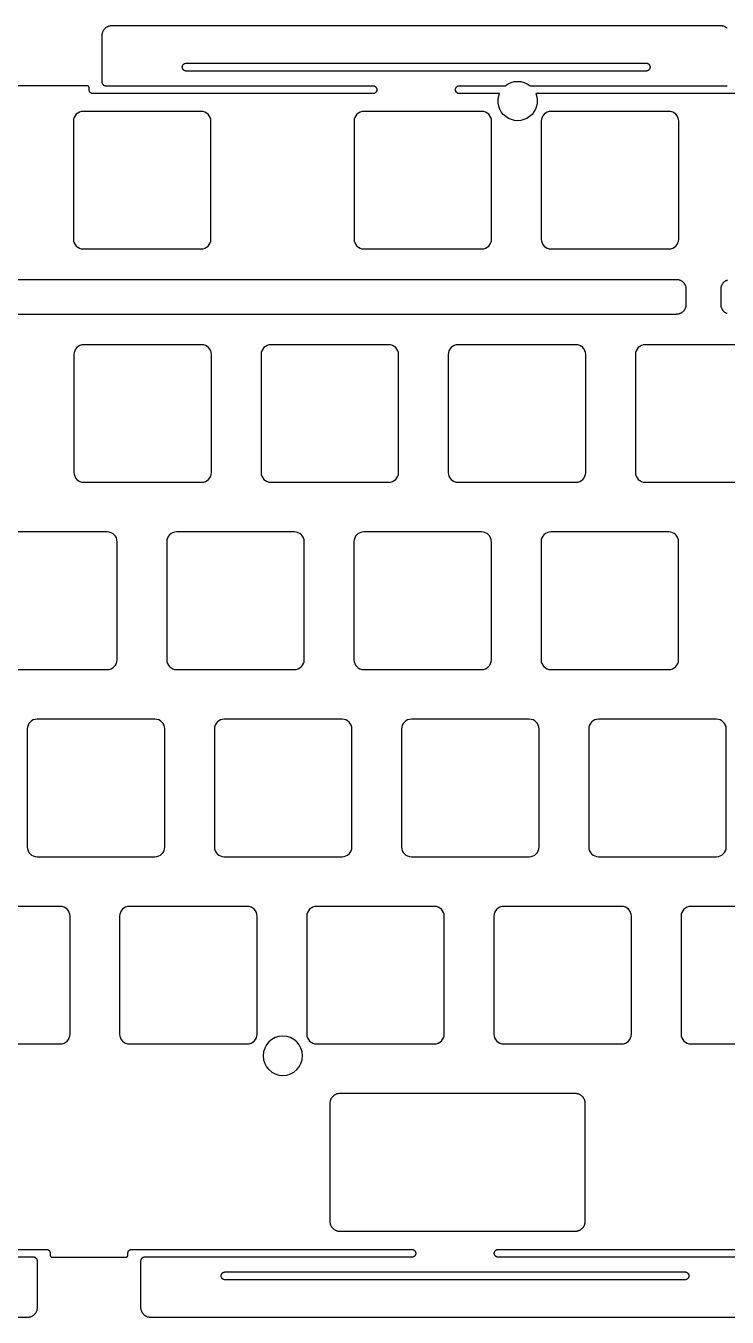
# Model space of a CAD drawing. Header units: millimetres. Extents: x -174 to 174, y 34 to 165.
# Drawn here: x -80.9 to -9.5, y 33.6 to 165.1 of the extents above; entities that cross this region are included whole.
import ezdxf

# ---------------------------------------------------------------- set-up
doc = ezdxf.new("R2010")
doc.units = ezdxf.units.MM
doc.layers.add('Object$Setting', color=195, linetype='Continuous', true_color=0x70299c)
doc.layers.add('User$User 01', color=20, linetype='Continuous', true_color=0xea3627)

msp = doc.modelspace()

# ---------------------------------------------------------------- linework, layer by layer
at = {"layer": 'Object$Setting'}
for centre, start, end in [((-75.1, 155.35, 3), 90, 180), ((-63.1, 155.35, 3), 0, 90), ((-46.52, 155.35, 3), 90, 180), ((-34.52, 155.35, 3), 0, 90), ((-27.47, 155.35, 3), 90, 180), ((-15.47, 155.35, 3), 0, 90), ((-75.1, 143.35, 3), 180, 270), ((-63.1, 143.35, 3), 270, 360), ((-46.52, 143.35, 3), 180, 270), ((-34.52, 143.35, 3), 270, 360), ((-27.47, 143.35, 3), 180, 270), ((-15.47, 143.35, 3), 270, 360), ((-75.04, 131.6, 3), 90, 180), ((-63.04, 131.6, 3), 0, 90), ((-55.99, 131.6, 3), 90, 180), ((-43.99, 131.6, 3), 0, 90), ((-36.94, 131.6, 3), 90, 180), ((-24.94, 131.6, 3), 0, 90), ((-17.89, 131.6, 3), 90, 180), ((-75.04, 119.6, 3), 180, 270), ((-63.04, 119.6, 3), 270, 360), ((-55.99, 119.6, 3), 180, 270), ((-43.99, 119.6, 3), 270, 360), ((-36.94, 119.6, 3), 180, 270), ((-24.94, 119.6, 3), 270, 360), ((-17.89, 119.6, 3), 180, 270), ((-72.64, 112.55, 3), 0, 90), ((-65.59, 112.55, 3), 90, 180), ((-53.59, 112.55, 3), 0, 90), ((-46.54, 112.55, 3), 90, 180), ((-34.54, 112.55, 3), 0, 90), ((-27.49, 112.55, 3), 90, 180), ((-15.49, 112.55, 3), 0, 90), ((-72.64, 100.55, 3), 270, 360), ((-65.59, 100.55, 3), 180, 270), ((-53.59, 100.55, 3), 270, 360), ((-46.54, 100.55, 3), 180, 270), ((-34.54, 100.55, 3), 270, 360), ((-27.49, 100.55, 3), 180, 270), ((-15.49, 100.55, 3), 270, 360), ((-79.79, 93.5, 3), 90, 180), ((-67.79, 93.5, 3), 0, 90), ((-60.74, 93.5, 3), 90, 180), ((-48.74, 93.5, 3), 0, 90), ((-41.69, 93.5, 3), 90, 180), ((-29.69, 93.5, 3), 0, 90), ((-22.64, 93.5, 3), 90, 180), ((-10.64, 93.5, 3), 0, 90), ((-79.79, 81.5, 3), 180, 270), ((-67.79, 81.5, 3), 270, 360), ((-60.74, 81.5, 3), 180, 270), ((-48.74, 81.5, 3), 270, 360), ((-41.69, 81.5, 3), 180, 270), ((-29.69, 81.5, 3), 270, 360), ((-22.64, 81.5, 3), 180, 270), ((-10.64, 81.5, 3), 270, 360), ((-77.44, 74.45, 3), 0, 90), ((-70.39, 74.45, 3), 90, 180), ((-58.39, 74.45, 3), 0, 90), ((-51.34, 74.45, 3), 90, 180), ((-39.34, 74.45, 3), 0, 90), ((-32.29, 74.45, 3), 90, 180), ((-20.29, 74.45, 3), 0, 90), ((-13.24, 74.45, 3), 90, 180), ((-77.44, 62.45, 3), 270, 360), ((-70.39, 62.45, 3), 180, 270), ((-58.39, 62.45, 3), 270, 360), ((-51.34, 62.45, 3), 180, 270), ((-39.34, 62.45, 3), 270, 360), ((-32.29, 62.45, 3), 180, 270), ((-20.29, 62.45, 3), 270, 360), ((-13.24, 62.45, 3), 180, 270)]:
    msp.add_arc(centre, 1, start, end, dxfattribs=at)
for points in [[(-76.1, 155.35, 3), (-76.1, 149.35, 3), (-76.1, 143.35, 3)], [(-63.1, 156.35, 3), (-69.1, 156.35, 3), (-75.1, 156.35, 3)], [(-62.1, 143.35, 3), (-62.1, 149.35, 3), (-62.1, 155.35, 3)], [(-47.52, 155.35, 3), (-47.52, 149.35, 3), (-47.52, 143.35, 3)], [(-34.52, 156.35, 3), (-40.52, 156.35, 3), (-46.52, 156.35, 3)], [(-33.52, 143.35, 3), (-33.52, 149.35, 3), (-33.52, 155.35, 3)], [(-28.47, 155.35, 3), (-28.47, 149.35, 3), (-28.47, 143.35, 3)], [(-15.47, 156.35, 3), (-21.47, 156.35, 3), (-27.47, 156.35, 3)], [(-14.47, 143.35, 3), (-14.47, 149.35, 3), (-14.47, 155.35, 3)], [(-75.1, 142.35, 3), (-69.1, 142.35, 3), (-63.1, 142.35, 3)], [(-46.52, 142.35, 3), (-40.52, 142.35, 3), (-34.52, 142.35, 3)], [(-27.47, 142.35, 3), (-21.47, 142.35, 3), (-15.47, 142.35, 3)], [(-76.04, 131.6, 3), (-76.04, 125.6, 3), (-76.04, 119.6, 3)], [(-63.04, 132.6, 3), (-69.04, 132.6, 3), (-75.04, 132.6, 3)], [(-62.04, 119.6, 3), (-62.04, 125.6, 3), (-62.04, 131.6, 3)], [(-56.99, 131.6, 3), (-56.99, 125.6, 3), (-56.99, 119.6, 3)], [(-43.99, 132.6, 3), (-49.99, 132.6, 3), (-55.99, 132.6, 3)], [(-42.99, 119.6, 3), (-42.99, 125.6, 3), (-42.99, 131.6, 3)], [(-37.94, 131.6, 3), (-37.94, 125.6, 3), (-37.94, 119.6, 3)], [(-24.94, 132.6, 3), (-30.94, 132.6, 3), (-36.94, 132.6, 3)], [(-23.94, 119.6, 3), (-23.94, 125.6, 3), (-23.94, 131.6, 3)], [(-18.89, 131.6, 3), (-18.89, 125.6, 3), (-18.89, 119.6, 3)], [(-5.89, 132.6, 3), (-11.89, 132.6, 3), (-17.89, 132.6, 3)], [(-75.04, 118.6, 3), (-69.04, 118.6, 3), (-63.04, 118.6, 3)], [(-55.99, 118.6, 3), (-49.99, 118.6, 3), (-43.99, 118.6, 3)], [(-36.94, 118.6, 3), (-30.94, 118.6, 3), (-24.94, 118.6, 3)], [(-17.89, 118.6, 3), (-11.89, 118.6, 3), (-5.89, 118.6, 3)], [(-72.64, 113.55, 3), (-78.64, 113.55, 3), (-84.64, 113.55, 3)], [(-53.59, 113.55, 3), (-59.59, 113.55, 3), (-65.59, 113.55, 3)], [(-34.54, 113.55, 3), (-40.54, 113.55, 3), (-46.54, 113.55, 3)], [(-15.49, 113.55, 3), (-21.49, 113.55, 3), (-27.49, 113.55, 3)], [(-71.64, 100.55, 3), (-71.64, 106.55, 3), (-71.64, 112.55, 3)], [(-66.59, 112.55, 3), (-66.59, 106.55, 3), (-66.59, 100.55, 3)], [(-52.59, 100.55, 3), (-52.59, 106.55, 3), (-52.59, 112.55, 3)], [(-47.54, 112.55, 3), (-47.54, 106.55, 3), (-47.54, 100.55, 3)], [(-33.54, 100.55, 3), (-33.54, 106.55, 3), (-33.54, 112.55, 3)], [(-28.49, 112.55, 3), (-28.49, 106.55, 3), (-28.49, 100.55, 3)], [(-14.49, 100.55, 3), (-14.49, 106.55, 3), (-14.49, 112.55, 3)], [(-84.64, 99.55, 3), (-78.64, 99.55, 3), (-72.64, 99.55, 3)], [(-65.59, 99.55, 3), (-59.59, 99.55, 3), (-53.59, 99.55, 3)], [(-46.54, 99.55, 3), (-40.54, 99.55, 3), (-34.54, 99.55, 3)], [(-27.49, 99.55, 3), (-21.49, 99.55, 3), (-15.49, 99.55, 3)], [(-80.79, 93.5, 3), (-80.79, 87.5, 3), (-80.79, 81.5, 3)], [(-67.79, 94.5, 3), (-73.79, 94.5, 3), (-79.79, 94.5, 3)], [(-66.79, 81.5, 3), (-66.79, 87.5, 3), (-66.79, 93.5, 3)], [(-61.74, 93.5, 3), (-61.74, 87.5, 3), (-61.74, 81.5, 3)], [(-48.74, 94.5, 3), (-54.74, 94.5, 3), (-60.74, 94.5, 3)], [(-47.74, 81.5, 3), (-47.74, 87.5, 3), (-47.74, 93.5, 3)], [(-42.69, 93.5, 3), (-42.69, 87.5, 3), (-42.69, 81.5, 3)], [(-29.69, 94.5, 3), (-35.69, 94.5, 3), (-41.69, 94.5, 3)], [(-28.69, 81.5, 3), (-28.69, 87.5, 3), (-28.69, 93.5, 3)], [(-23.64, 93.5, 3), (-23.64, 87.5, 3), (-23.64, 81.5, 3)], [(-10.64, 94.5, 3), (-16.64, 94.5, 3), (-22.64, 94.5, 3)], [(-9.64, 81.5, 3), (-9.64, 87.5, 3), (-9.64, 93.5, 3)], [(-79.79, 80.5, 3), (-73.79, 80.5, 3), (-67.79, 80.5, 3)], [(-60.74, 80.5, 3), (-54.74, 80.5, 3), (-48.74, 80.5, 3)], [(-41.69, 80.5, 3), (-35.69, 80.5, 3), (-29.69, 80.5, 3)], [(-22.64, 80.5, 3), (-16.64, 80.5, 3), (-10.64, 80.5, 3)], [(-77.44, 75.45, 3), (-83.44, 75.45, 3), (-89.44, 75.45, 3)], [(-58.39, 75.45, 3), (-64.39, 75.45, 3), (-70.39, 75.45, 3)], [(-39.34, 75.45, 3), (-45.34, 75.45, 3), (-51.34, 75.45, 3)], [(-20.29, 75.45, 3), (-26.29, 75.45, 3), (-32.29, 75.45, 3)], [(-1.24, 75.45, 3), (-7.24, 75.45, 3), (-13.24, 75.45, 3)], [(-76.44, 62.45, 3), (-76.44, 68.45, 3), (-76.44, 74.45, 3)], [(-71.39, 74.45, 3), (-71.39, 68.45, 3), (-71.39, 62.45, 3)], [(-57.39, 62.45, 3), (-57.39, 68.45, 3), (-57.39, 74.45, 3)], [(-52.34, 74.45, 3), (-52.34, 68.45, 3), (-52.34, 62.45, 3)], [(-38.34, 62.45, 3), (-38.34, 68.45, 3), (-38.34, 74.45, 3)], [(-33.29, 74.45, 3), (-33.29, 68.45, 3), (-33.29, 62.45, 3)], [(-19.29, 62.45, 3), (-19.29, 68.45, 3), (-19.29, 74.45, 3)], [(-14.24, 74.45, 3), (-14.24, 68.45, 3), (-14.24, 62.45, 3)], [(-89.44, 61.45, 3), (-83.44, 61.45, 3), (-77.44, 61.45, 3)], [(-70.39, 61.45, 3), (-64.39, 61.45, 3), (-58.39, 61.45, 3)], [(-51.34, 61.45, 3), (-45.34, 61.45, 3), (-39.34, 61.45, 3)], [(-32.29, 61.45, 3), (-26.29, 61.45, 3), (-20.29, 61.45, 3)], [(-13.24, 61.45, 3), (-7.24, 61.45, 3), (-1.24, 61.45, 3)], [(-49.99, 55.4, 3), (-49.99, 49.4, 3), (-49.99, 43.4, 3)], [(-24.99, 56.4, 3), (-36.99, 56.4, 3), (-48.99, 56.4, 3)], [(-23.99, 43.4, 3), (-23.99, 49.4, 3), (-23.99, 55.4, 3)], [(-48.99, 42.4, 3), (-36.99, 42.4, 3), (-24.99, 42.4, 3)]]:
    msp.add_open_spline(points, degree=2, dxfattribs=at)
for points in [[(-48.99, 56.4, 3), (-49.99, 56.4, 3), (-49.99, 55.4, 3)], [(-23.99, 55.4, 3), (-23.99, 56.4, 3), (-24.99, 56.4, 3)], [(-49.99, 43.4, 3), (-49.99, 42.4, 3), (-48.99, 42.4, 3)], [(-24.99, 42.4, 3), (-23.99, 42.4, 3), (-23.99, 43.4, 3)]]:
    msp.add_rational_spline(points, [1, 0.707106781187, 1], degree=2, dxfattribs=at)
at = {"layer": 'User$User 01'}
for points in [[(-9.53, 164.79, 0), (-9.57, 164.83, 0), (-9.61, 164.86, 0), (-9.65, 164.89, 0), (-9.7, 164.91, 0), (-9.74, 164.94, 0), (-9.79, 164.96, 0), (-9.83, 164.98, 0), (-9.88, 165, 0), (-9.92, 165.01, 0), (-9.97, 165.02, 0), (-10.02, 165.03, 0), (-10.06, 165.04, 0), (-10.11, 165.05, 0), (-10.16, 165.05, 0), (-10.2, 165.05, 3), (-72.2, 165.05, 3), (-72.24, 165.05, 0), (-72.29, 165.05, 0), (-72.34, 165.04, 0), (-72.38, 165.03, 0), (-72.43, 165.02, 0), (-72.48, 165.01, 0), (-72.52, 165, 0), (-72.57, 164.98, 0), (-72.61, 164.96, 0), (-72.66, 164.94, 0), (-72.7, 164.91, 0), (-72.75, 164.89, 0), (-72.79, 164.86, 0), (-72.83, 164.83, 0), (-72.87, 164.79, 0), (-72.91, 164.76, 0), (-72.94, 164.72, 0), (-72.98, 164.68, 0), (-73.01, 164.64, 0), (-73.04, 164.6, 0), (-73.06, 164.55, 0), (-73.09, 164.51, 0), (-73.11, 164.46, 0), (-73.13, 164.42, 0), (-73.15, 164.37, 0), (-73.16, 164.33, 0), (-73.17, 164.28, 0), (-73.18, 164.23, 0), (-73.19, 164.19, 0), (-73.2, 164.14, 0), (-73.2, 164.1, 0), (-73.2, 164.05, 3), (-73.2, 159.35, 3), (-73.2, 159.31, 0), (-73.19, 159.28, 0), (-73.18, 159.24, 0), (-73.17, 159.2, 0), (-73.16, 159.18, 0), (-73.16, 159.17, 0), (-73.15, 159.15, 0), (-73.13, 159.13, 0), (-73.12, 159.11, 0), (-73.11, 159.1, 0), (-73.1, 159.08, 0), (-73.08, 159.07, 0), (-73.07, 159.05, 0), (-73.05, 159.04, 0), (-73.04, 159.03, 0), (-73.02, 159.02, 0), (-73, 159, 0), (-72.98, 158.99, 0), (-72.97, 158.99, 0), (-72.95, 158.98, 0), (-72.91, 158.97, 0), (-72.87, 158.96, 0), (-72.84, 158.95, 0), (-72.8, 158.95, 3), (-45.6, 158.95, 3), (-45.57, 158.95, 0), (-45.55, 158.95, 0), (-45.52, 158.94, 0), (-45.5, 158.94, 0), (-45.47, 158.93, 0), (-45.45, 158.92, 0), (-45.42, 158.91, 0), (-45.4, 158.9, 0), (-45.38, 158.88, 0), (-45.36, 158.87, 0), (-45.33, 158.85, 0), (-45.32, 158.83, 0), (-45.3, 158.81, 0), (-45.28, 158.79, 0), (-45.27, 158.77, 0), (-45.25, 158.75, 0), (-45.24, 158.73, 0), (-45.23, 158.7, 0), (-45.22, 158.68, 0), (-45.21, 158.66, 0), (-45.21, 158.63, 0), (-45.2, 158.6, 0), (-45.2, 158.58, 0), (-45.2, 158.55, 0), (-45.2, 158.52, 0), (-45.2, 158.5, 0), (-45.21, 158.47, 0), (-45.21, 158.44, 0), (-45.22, 158.42, 0), (-45.23, 158.4, 0), (-45.24, 158.37, 0), (-45.25, 158.35, 0), (-45.27, 158.33, 0), (-45.28, 158.31, 0), (-45.3, 158.29, 0), (-45.32, 158.27, 0), (-45.33, 158.25, 0), (-45.36, 158.23, 0), (-45.38, 158.22, 0), (-45.4, 158.2, 0), (-45.42, 158.19, 0), (-45.45, 158.18, 0), (-45.47, 158.17, 0), (-45.5, 158.16, 0), (-45.52, 158.16, 0), (-45.55, 158.15, 0), (-45.57, 158.15, 0), (-45.6, 158.15, 3), (-74.1, 158.15, 3), (-74.14, 158.15, 0), (-74.17, 158.16, 0), (-74.21, 158.17, 0), (-74.25, 158.18, 0), (-74.27, 158.19, 0), (-74.28, 158.19, 0), (-74.3, 158.2, 0), (-74.32, 158.22, 0), (-74.34, 158.23, 0), (-74.35, 158.24, 0), (-74.37, 158.25, 0), (-74.38, 158.27, 0), (-74.4, 158.28, 0), (-74.41, 158.3, 0), (-74.42, 158.31, 0), (-74.43, 158.33, 0), (-74.45, 158.35, 0), (-74.46, 158.37, 0), (-74.46, 158.38, 0), (-74.47, 158.4, 0), (-74.48, 158.44, 0), (-74.49, 158.48, 0), (-74.5, 158.51, 0), (-74.5, 158.55, 3), (-74.5, 158.75, 3), (-74.5, 158.77, 0), (-74.5, 158.79, 0), (-74.51, 158.81, 0), (-74.51, 158.82, 0), (-74.52, 158.84, 0), (-74.53, 158.86, 0), (-74.54, 158.88, 0), (-74.56, 158.89, 0), (-74.57, 158.91, 0), (-74.59, 158.92, 0), (-74.61, 158.93, 0), (-74.63, 158.94, 0), (-74.65, 158.94, 0), (-74.66, 158.95, 0), (-74.68, 158.95, 0), (-74.7, 158.95, 3), (-90.1, 158.95, 3)], [(-32.73, 158.15, 3), (-36.8, 158.15, 3), (-36.84, 158.15, 0), (-36.87, 158.16, 0), (-36.91, 158.17, 0), (-36.95, 158.18, 0), (-36.97, 158.19, 0), (-36.98, 158.19, 0), (-37, 158.2, 0), (-37.02, 158.22, 0), (-37.04, 158.23, 0), (-37.05, 158.24, 0), (-37.07, 158.25, 0), (-37.08, 158.27, 0), (-37.1, 158.28, 0), (-37.11, 158.3, 0), (-37.12, 158.31, 0), (-37.14, 158.33, 0), (-37.15, 158.35, 0), (-37.16, 158.37, 0), (-37.16, 158.38, 0), (-37.17, 158.4, 0), (-37.19, 158.44, 0), (-37.19, 158.48, 0), (-37.2, 158.51, 0), (-37.2, 158.55, 0), (-37.2, 158.59, 0), (-37.19, 158.62, 0), (-37.19, 158.66, 0), (-37.17, 158.7, 0), (-37.16, 158.72, 0), (-37.16, 158.73, 0), (-37.15, 158.75, 0), (-37.14, 158.77, 0), (-37.12, 158.79, 0), (-37.11, 158.8, 0), (-37.1, 158.82, 0), (-37.08, 158.83, 0), (-37.07, 158.85, 0), (-37.05, 158.86, 0), (-37.04, 158.87, 0), (-37.02, 158.88, 0), (-37, 158.9, 0), (-36.98, 158.91, 0), (-36.97, 158.91, 0), (-36.95, 158.92, 0), (-36.91, 158.93, 0), (-36.87, 158.94, 0), (-36.84, 158.95, 0), (-36.8, 158.95, 3), (-32.14, 158.95, 3)], [(-29.61, 158.95, 3), (-9.6, 158.95, 3), (-9.56, 158.95, 0), (-9.53, 158.96, 0)], [(-8.3, 158.15, 3), (-29.02, 158.15, 3)], [(-170.17, 135.72, 3), (-14.7, 135.72, 3), (-14.66, 135.73, 0), (-14.61, 135.73, 0), (-14.56, 135.73, 0), (-14.52, 135.74, 0), (-14.47, 135.75, 0), (-14.42, 135.76, 0), (-14.38, 135.78, 0), (-14.33, 135.8, 0), (-14.29, 135.81, 0), (-14.24, 135.84, 0), (-14.2, 135.86, 0), (-14.15, 135.89, 0), (-14.11, 135.92, 0), (-14.07, 135.95, 0), (-14.03, 135.98, 0), (-13.99, 136.02, 0), (-13.96, 136.06, 0), (-13.92, 136.09, 0), (-13.89, 136.14, 0), (-13.86, 136.18, 0), (-13.84, 136.22, 0), (-13.81, 136.27, 0), (-13.79, 136.31, 0), (-13.77, 136.36, 0), (-13.75, 136.4, 0), (-13.74, 136.45, 0), (-13.73, 136.5, 0), (-13.72, 136.54, 0), (-13.71, 136.59, 0), (-13.7, 136.64, 0), (-13.7, 136.68, 0), (-13.7, 136.72, 3), (-13.7, 138.22, 3), (-13.7, 138.27, 0), (-13.7, 138.32, 0), (-13.71, 138.37, 0), (-13.72, 138.42, 0), (-13.73, 138.47, 0), (-13.74, 138.51, 0), (-13.76, 138.56, 0), (-13.78, 138.61, 0), (-13.8, 138.65, 0), (-13.82, 138.7, 0), (-13.84, 138.74, 0), (-13.87, 138.78, 0), (-13.9, 138.82, 0), (-13.93, 138.86, 0), (-13.96, 138.9, 0), (-13.99, 138.93, 0), (-14.03, 138.97, 0), (-14.06, 139, 0), (-14.1, 139.03, 0), (-14.14, 139.06, 0), (-14.18, 139.08, 0), (-14.23, 139.11, 0), (-14.27, 139.13, 0), (-14.32, 139.15, 0), (-14.36, 139.17, 0), (-14.41, 139.18, 0), (-14.46, 139.2, 0), (-14.51, 139.21, 0), (-14.56, 139.21, 0), (-14.6, 139.22, 0), (-14.65, 139.22, 0), (-14.7, 139.22, 3), (-170.17, 139.22, 3)], [(-9.52, 139.17, 0), (-9.57, 139.15, 0), (-9.61, 139.14, 0), (-9.66, 139.11, 0), (-9.7, 139.09, 0), (-9.75, 139.06, 0), (-9.79, 139.03, 0), (-9.83, 139, 0), (-9.87, 138.97, 0), (-9.91, 138.93, 0), (-9.94, 138.89, 0), (-9.98, 138.86, 0), (-10.01, 138.81, 0), (-10.04, 138.77, 0), (-10.06, 138.73, 0), (-10.09, 138.68, 0), (-10.11, 138.64, 0), (-10.13, 138.59, 0), (-10.15, 138.55, 0), (-10.16, 138.5, 0), (-10.17, 138.45, 0), (-10.18, 138.41, 0), (-10.19, 138.36, 0), (-10.2, 138.31, 0), (-10.2, 138.27, 0), (-10.2, 138.22, 3), (-10.2, 136.72, 3), (-10.2, 136.68, 0), (-10.2, 136.63, 0), (-10.19, 136.58, 0), (-10.18, 136.53, 0), (-10.17, 136.48, 0), (-10.16, 136.44, 0), (-10.14, 136.39, 0), (-10.12, 136.34, 0), (-10.1, 136.3, 0), (-10.08, 136.25, 0), (-10.06, 136.21, 0), (-10.03, 136.17, 0), (-10, 136.13, 0), (-9.97, 136.09, 0), (-9.94, 136.05, 0), (-9.91, 136.02, 0), (-9.87, 135.98, 0), (-9.84, 135.95, 0), (-9.8, 135.92, 0), (-9.76, 135.89, 0), (-9.72, 135.87, 0), (-9.67, 135.84, 0), (-9.63, 135.82, 0), (-9.58, 135.8, 0), (-9.54, 135.78, 0)], [(-142.75, 33.65, 3), (-80.75, 33.65, 3), (-80.71, 33.65, 0), (-80.66, 33.65, 0), (-80.61, 33.66, 0), (-80.57, 33.67, 0), (-80.52, 33.68, 0), (-80.47, 33.69, 0), (-80.43, 33.7, 0), (-80.38, 33.72, 0), (-80.34, 33.74, 0), (-80.29, 33.76, 0), (-80.25, 33.79, 0), (-80.2, 33.81, 0), (-80.16, 33.84, 0), (-80.12, 33.87, 0), (-80.08, 33.91, 0), (-80.04, 33.94, 0), (-80.01, 33.98, 0), (-79.97, 34.02, 0), (-79.94, 34.06, 0), (-79.91, 34.1, 0), (-79.89, 34.15, 0), (-79.86, 34.19, 0), (-79.84, 34.24, 0), (-79.82, 34.28, 0), (-79.8, 34.33, 0), (-79.79, 34.37, 0), (-79.78, 34.42, 0), (-79.77, 34.47, 0), (-79.76, 34.51, 0), (-79.75, 34.56, 0), (-79.75, 34.6, 0), (-79.75, 34.65, 3), (-79.75, 39.35, 3), (-79.75, 39.39, 0), (-79.76, 39.42, 0), (-79.77, 39.46, 0), (-79.78, 39.5, 0), (-79.79, 39.52, 0), (-79.79, 39.53, 0), (-79.8, 39.55, 0), (-79.82, 39.57, 0), (-79.83, 39.59, 0), (-79.84, 39.6, 0), (-79.85, 39.62, 0), (-79.87, 39.63, 0), (-79.88, 39.65, 0), (-79.9, 39.66, 0), (-79.91, 39.67, 0), (-79.93, 39.68, 0), (-79.95, 39.7, 0), (-79.97, 39.71, 0), (-79.98, 39.71, 0), (-80, 39.72, 0), (-80.04, 39.73, 0), (-80.08, 39.74, 0), (-80.11, 39.75, 0), (-80.15, 39.75, 3), (-107.35, 39.75, 3)], [(-107.35, 40.55, 3), (-78.85, 40.55, 3), (-78.81, 40.55, 0), (-78.78, 40.54, 0), (-78.74, 40.53, 0), (-78.7, 40.52, 0), (-78.68, 40.51, 0), (-78.67, 40.51, 0), (-78.65, 40.5, 0), (-78.63, 40.48, 0), (-78.61, 40.47, 0), (-78.6, 40.46, 0), (-78.58, 40.45, 0), (-78.57, 40.43, 0), (-78.55, 40.42, 0), (-78.54, 40.4, 0), (-78.53, 40.39, 0), (-78.52, 40.37, 0), (-78.5, 40.35, 0), (-78.49, 40.33, 0), (-78.49, 40.32, 0), (-78.48, 40.3, 0), (-78.47, 40.26, 0), (-78.46, 40.22, 0), (-78.45, 40.19, 0), (-78.45, 40.15, 3), (-78.45, 39.95, 3), (-78.45, 39.93, 0), (-78.45, 39.91, 0), (-78.44, 39.89, 0), (-78.44, 39.88, 0), (-78.43, 39.86, 0), (-78.42, 39.84, 0), (-78.41, 39.82, 0), (-78.39, 39.81, 0), (-78.38, 39.79, 0), (-78.36, 39.78, 0), (-78.34, 39.77, 0), (-78.32, 39.76, 0), (-78.31, 39.76, 0), (-78.29, 39.75, 0), (-78.27, 39.75, 0), (-78.25, 39.75, 3), (-70.75, 39.75, 3), (-70.73, 39.75, 0), (-70.71, 39.75, 0), (-70.69, 39.76, 0), (-70.67, 39.77, 0), (-70.66, 39.77, 0), (-70.64, 39.78, 0), (-70.62, 39.8, 0), (-70.61, 39.81, 0), (-70.6, 39.82, 0), (-70.58, 39.84, 0), (-70.57, 39.86, 0), (-70.57, 39.87, 0), (-70.56, 39.89, 0), (-70.55, 39.91, 0), (-70.55, 39.93, 0), (-70.55, 39.95, 3), (-70.55, 40.15, 3), (-70.55, 40.19, 0), (-70.54, 40.22, 0), (-70.53, 40.26, 0), (-70.52, 40.3, 0), (-70.51, 40.32, 0), (-70.51, 40.33, 0), (-70.5, 40.35, 0), (-70.48, 40.37, 0), (-70.47, 40.39, 0), (-70.46, 40.4, 0), (-70.45, 40.42, 0), (-70.43, 40.43, 0), (-70.42, 40.45, 0), (-70.4, 40.46, 0), (-70.39, 40.47, 0), (-70.37, 40.48, 0), (-70.35, 40.5, 0), (-70.33, 40.51, 0), (-70.32, 40.51, 0), (-70.3, 40.52, 0), (-70.26, 40.53, 0), (-70.22, 40.54, 0), (-70.19, 40.55, 0), (-70.15, 40.55, 3), (-41.65, 40.55, 3), (-41.62, 40.55, 0), (-41.6, 40.55, 0), (-41.57, 40.54, 0), (-41.55, 40.54, 0), (-41.52, 40.53, 0), (-41.5, 40.52, 0), (-41.47, 40.51, 0), (-41.45, 40.5, 0), (-41.43, 40.48, 0), (-41.41, 40.47, 0), (-41.38, 40.45, 0), (-41.37, 40.43, 0), (-41.35, 40.41, 0), (-41.33, 40.39, 0), (-41.32, 40.37, 0), (-41.3, 40.35, 0), (-41.29, 40.33, 0), (-41.28, 40.3, 0), (-41.27, 40.28, 0), (-41.26, 40.26, 0), (-41.26, 40.23, 0), (-41.25, 40.2, 0), (-41.25, 40.18, 0), (-41.25, 40.15, 0), (-41.25, 40.12, 0), (-41.25, 40.1, 0), (-41.26, 40.07, 0), (-41.26, 40.04, 0), (-41.27, 40.02, 0), (-41.28, 40, 0), (-41.29, 39.97, 0), (-41.3, 39.95, 0), (-41.32, 39.93, 0), (-41.33, 39.91, 0), (-41.35, 39.89, 0), (-41.37, 39.87, 0), (-41.38, 39.85, 0), (-41.41, 39.83, 0), (-41.43, 39.82, 0), (-41.45, 39.8, 0), (-41.47, 39.79, 0), (-41.5, 39.78, 0), (-41.52, 39.77, 0), (-41.55, 39.76, 0), (-41.57, 39.76, 0), (-41.6, 39.75, 0), (-41.62, 39.75, 0), (-41.65, 39.75, 3), (-68.85, 39.75, 3), (-68.89, 39.75, 0), (-68.92, 39.74, 0), (-68.96, 39.73, 0), (-69, 39.72, 0), (-69.02, 39.71, 0), (-69.03, 39.71, 0), (-69.05, 39.7, 0), (-69.07, 39.68, 0), (-69.09, 39.67, 0), (-69.1, 39.66, 0), (-69.12, 39.65, 0), (-69.13, 39.63, 0), (-69.15, 39.62, 0), (-69.16, 39.6, 0), (-69.17, 39.59, 0), (-69.18, 39.57, 0), (-69.2, 39.55, 0), (-69.21, 39.53, 0), (-69.21, 39.52, 0), (-69.22, 39.5, 0), (-69.23, 39.46, 0), (-69.24, 39.42, 0), (-69.25, 39.39, 0), (-69.25, 39.35, 3), (-69.25, 34.65, 3), (-69.25, 34.6, 0), (-69.25, 34.56, 0), (-69.24, 34.51, 0), (-69.23, 34.47, 0), (-69.22, 34.42, 0), (-69.21, 34.37, 0), (-69.2, 34.33, 0), (-69.18, 34.28, 0), (-69.16, 34.24, 0), (-69.14, 34.19, 0), (-69.11, 34.15, 0), (-69.09, 34.1, 0), (-69.06, 34.06, 0), (-69.03, 34.02, 0), (-68.99, 33.98, 0), (-68.96, 33.94, 0), (-68.92, 33.91, 0), (-68.88, 33.87, 0), (-68.84, 33.84, 0), (-68.8, 33.81, 0), (-68.75, 33.79, 0), (-68.71, 33.76, 0), (-68.66, 33.74, 0), (-68.62, 33.72, 0), (-68.57, 33.7, 0), (-68.53, 33.69, 0), (-68.48, 33.68, 0), (-68.43, 33.67, 0), (-68.39, 33.66, 0), (-68.34, 33.65, 0), (-68.29, 33.65, 0), (-68.25, 33.65, 3), (-6.25, 33.65, 3)], [(-5.65, 39.75, 3), (-32.85, 39.75, 3), (-32.89, 39.75, 0), (-32.92, 39.76, 0), (-32.96, 39.77, 0), (-33, 39.78, 0), (-33.02, 39.79, 0), (-33.03, 39.79, 0), (-33.05, 39.8, 0), (-33.07, 39.82, 0), (-33.09, 39.83, 0), (-33.1, 39.84, 0), (-33.12, 39.85, 0), (-33.13, 39.87, 0), (-33.15, 39.88, 0), (-33.16, 39.9, 0), (-33.17, 39.91, 0), (-33.19, 39.93, 0), (-33.2, 39.95, 0), (-33.21, 39.97, 0), (-33.21, 39.98, 0), (-33.22, 40, 0), (-33.24, 40.04, 0), (-33.24, 40.08, 0), (-33.25, 40.11, 0), (-33.25, 40.15, 0), (-33.25, 40.19, 0), (-33.24, 40.22, 0), (-33.24, 40.26, 0), (-33.22, 40.3, 0), (-33.21, 40.32, 0), (-33.21, 40.33, 0), (-33.2, 40.35, 0), (-33.19, 40.37, 0), (-33.17, 40.39, 0), (-33.16, 40.4, 0), (-33.15, 40.42, 0), (-33.13, 40.43, 0), (-33.12, 40.45, 0), (-33.1, 40.46, 0), (-33.09, 40.47, 0), (-33.07, 40.48, 0), (-33.05, 40.5, 0), (-33.03, 40.51, 0), (-33.02, 40.51, 0), (-33, 40.52, 0), (-32.96, 40.53, 0), (-32.92, 40.54, 0), (-32.89, 40.55, 0), (-32.85, 40.55, 3), (-4.35, 40.55, 3)]]:
    msp.add_polyline3d(points, dxfattribs=at)
for points in [[(-64.61, 161.25, 3), (-17.79, 161.25, 3), (-17.77, 161.25, 0), (-17.74, 161.25, 0), (-17.71, 161.24, 0), (-17.69, 161.24, 0), (-17.66, 161.23, 0), (-17.64, 161.22, 0), (-17.61, 161.21, 0), (-17.59, 161.2, 0), (-17.57, 161.18, 0), (-17.55, 161.17, 0), (-17.53, 161.15, 0), (-17.51, 161.13, 0), (-17.49, 161.11, 0), (-17.47, 161.09, 0), (-17.46, 161.07, 0), (-17.44, 161.05, 0), (-17.43, 161.03, 0), (-17.42, 161, 0), (-17.41, 160.98, 0), (-17.4, 160.96, 0), (-17.4, 160.93, 0), (-17.39, 160.9, 0), (-17.39, 160.88, 0), (-17.39, 160.85, 0), (-17.39, 160.82, 0), (-17.39, 160.8, 0), (-17.4, 160.77, 0), (-17.4, 160.74, 0), (-17.41, 160.72, 0), (-17.42, 160.7, 0), (-17.43, 160.67, 0), (-17.44, 160.65, 0), (-17.46, 160.63, 0), (-17.47, 160.61, 0), (-17.49, 160.59, 0), (-17.51, 160.57, 0), (-17.53, 160.55, 0), (-17.55, 160.53, 0), (-17.57, 160.52, 0), (-17.59, 160.5, 0), (-17.61, 160.49, 0), (-17.64, 160.48, 0), (-17.66, 160.47, 0), (-17.69, 160.46, 0), (-17.71, 160.46, 0), (-17.74, 160.45, 0), (-17.77, 160.45, 0), (-17.79, 160.45, 3), (-64.61, 160.45, 3), (-64.65, 160.45, 0), (-64.68, 160.46, 0), (-64.72, 160.47, 0), (-64.76, 160.48, 0), (-64.77, 160.49, 0), (-64.79, 160.49, 0), (-64.81, 160.5, 0), (-64.83, 160.52, 0), (-64.85, 160.53, 0), (-64.86, 160.54, 0), (-64.88, 160.55, 0), (-64.89, 160.57, 0), (-64.91, 160.58, 0), (-64.92, 160.6, 0), (-64.93, 160.61, 0), (-64.94, 160.63, 0), (-64.95, 160.65, 0), (-64.96, 160.67, 0), (-64.97, 160.68, 0), (-64.98, 160.7, 0), (-64.99, 160.74, 0), (-65, 160.78, 0), (-65.01, 160.81, 0), (-65.01, 160.85, 0), (-65.01, 160.89, 0), (-65, 160.92, 0), (-64.99, 160.96, 0), (-64.98, 161, 0), (-64.97, 161.02, 0), (-64.96, 161.03, 0), (-64.95, 161.05, 0), (-64.94, 161.07, 0), (-64.93, 161.09, 0), (-64.92, 161.1, 0), (-64.91, 161.12, 0), (-64.89, 161.13, 0), (-64.88, 161.15, 0), (-64.86, 161.16, 0), (-64.85, 161.17, 0), (-64.83, 161.18, 0), (-64.81, 161.2, 0), (-64.79, 161.21, 0), (-64.77, 161.21, 0), (-64.76, 161.22, 0), (-64.72, 161.23, 0), (-64.68, 161.24, 0), (-64.65, 161.25, 0)], [(-60.66, 38.25, 3), (-13.84, 38.25, 3), (-13.82, 38.25, 0), (-13.79, 38.25, 0), (-13.76, 38.24, 0), (-13.74, 38.24, 0), (-13.71, 38.23, 0), (-13.69, 38.22, 0), (-13.66, 38.21, 0), (-13.64, 38.2, 0), (-13.62, 38.18, 0), (-13.6, 38.17, 0), (-13.58, 38.15, 0), (-13.56, 38.13, 0), (-13.54, 38.11, 0), (-13.52, 38.09, 0), (-13.51, 38.07, 0), (-13.49, 38.05, 0), (-13.48, 38.03, 0), (-13.47, 38, 0), (-13.46, 37.98, 0), (-13.45, 37.95, 0), (-13.45, 37.93, 0), (-13.44, 37.9, 0), (-13.44, 37.88, 0), (-13.44, 37.85, 0), (-13.44, 37.82, 0), (-13.44, 37.8, 0), (-13.45, 37.77, 0), (-13.45, 37.74, 0), (-13.46, 37.72, 0), (-13.47, 37.7, 0), (-13.48, 37.67, 0), (-13.49, 37.65, 0), (-13.51, 37.63, 0), (-13.52, 37.61, 0), (-13.54, 37.59, 0), (-13.56, 37.57, 0), (-13.58, 37.55, 0), (-13.6, 37.53, 0), (-13.62, 37.52, 0), (-13.64, 37.5, 0), (-13.66, 37.49, 0), (-13.69, 37.48, 0), (-13.71, 37.47, 0), (-13.74, 37.46, 0), (-13.76, 37.46, 0), (-13.79, 37.45, 0), (-13.82, 37.45, 0), (-13.84, 37.45, 3), (-60.66, 37.45, 3), (-60.7, 37.45, 0), (-60.73, 37.46, 0), (-60.77, 37.47, 0), (-60.81, 37.48, 0), (-60.82, 37.49, 0), (-60.84, 37.49, 0), (-60.86, 37.5, 0), (-60.88, 37.51, 0), (-60.9, 37.53, 0), (-60.91, 37.54, 0), (-60.93, 37.55, 0), (-60.94, 37.57, 0), (-60.96, 37.58, 0), (-60.97, 37.6, 0), (-60.98, 37.61, 0), (-60.99, 37.63, 0), (-61, 37.65, 0), (-61.01, 37.67, 0), (-61.02, 37.68, 0), (-61.03, 37.7, 0), (-61.04, 37.74, 0), (-61.05, 37.78, 0), (-61.06, 37.81, 0), (-61.06, 37.85, 0), (-61.06, 37.89, 0), (-61.05, 37.92, 0), (-61.04, 37.96, 0), (-61.03, 38, 0), (-61.02, 38.02, 0), (-61.01, 38.03, 0), (-61, 38.05, 0), (-60.99, 38.07, 0), (-60.98, 38.09, 0), (-60.97, 38.1, 0), (-60.96, 38.12, 0), (-60.94, 38.13, 0), (-60.93, 38.15, 0), (-60.91, 38.16, 0), (-60.9, 38.17, 0), (-60.88, 38.18, 0), (-60.86, 38.2, 0), (-60.84, 38.2, 0), (-60.82, 38.21, 0), (-60.81, 38.22, 0), (-60.77, 38.23, 0), (-60.73, 38.24, 0), (-60.7, 38.25, 0)]]:
    msp.add_polyline3d(points, close=True, dxfattribs=at)
at = {"layer": 'User$User 01', "extrusion": (0, 0, -1)}
msp.add_circle((54.77, 60.25, -3), 2, dxfattribs=at)
for start, end in [(50.806, 129.194), (157.9747, 22.0253)]:
    msp.add_arc((30.87, 157.4, -3), 2, start, end, dxfattribs=at)

doc.saveas('drawing.dxf')
